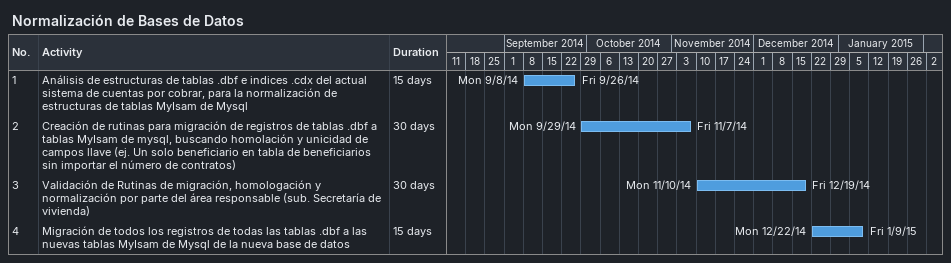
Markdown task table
Normalización de Bases de Datos

| ID | Task | Duration | Start | Finish |
|---|---|---|---|---|
| 1 | Análisis de estructuras de tablas .dbf e indices .cdx del actual sistema de cuentas por cobrar, para la normalización de estructuras de tablas MyIsam de Mysql | 15d | 2014-09-08 | 2014-09-26 |
| 2 | Creación de rutinas para migración de registros de tablas .dbf a tablas MyIsam de mysql, buscando homolación y unicidad de campos llave (ej. Un solo beneficiario en tabla de beneficiarios sin importar el número de contratos) | 30d | 2014-09-29 | 2014-11-07 |
| 3 | Validación de Rutinas de migración, homologación y normalización por parte del área responsable (sub. Secretaría de vivienda) | 30d | 2014-11-10 | 2014-12-19 |
| 4 | Migración de todos los registros de todas las tablas .dbf a las nuevas tablas MyIsam de Mysql de la nueva base de datos | 15d | 2014-12-22 | 2015-01-09 |
